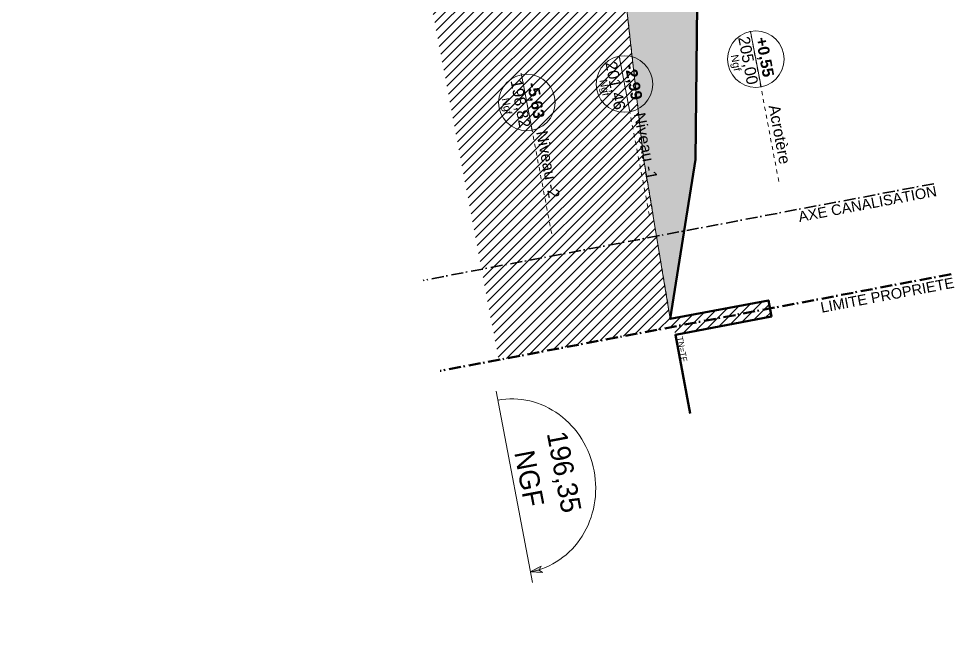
# Model space of a CAD drawing. Header units: centimetres. Extents: x 43491 to 84569, y -30699 to -11680.
# Drawn here: x 43491 to 45972, y -30699 to -29053 of the extents above; entities that cross this region are included whole.
import ezdxf

# ---------------------------------------------------------------- set-up
doc = ezdxf.new("R2010")
doc.units = ezdxf.units.CM
doc.header["$LTSCALE"] = 50.8
doc.linetypes.add('Style de ligne -1', pattern=[0.41664, 0.20828, -0.20836])
doc.linetypes.add('Style de ligne -6', pattern=[1.04164, 0.625, -0.20828, 0.06943, -0.13893])
doc.layers.get('0').update_dxf_attribs({"lineweight": 18})
for name, color, linetype, lineweight in [('0-PROJET-DESSINS CRÉES', 7, 'Continuous', 9), ('0-PROJET-TEXTE', 7, 'Continuous', 5), ('Cotation', 7, 'Continuous', 5), ('Général', 7, 'Continuous', 5)]:
    doc.layers.add(name, color=color, linetype=linetype, lineweight=lineweight)
doc.styles.add('Arial', font='Arial')
doc.styles.add('Arial Bold (bold)', font='Arial Bold')
doc.styles.add('Geneva', font='Geneva')
doc.styles.add('Helvetica', font='Helvetica')

# ---------------------------------------------------------------- blocks, each defined once
blk = doc.blocks.new('Groupe-7-1')
at = {"layer": 'Cotation', "linetype": 'Continuous', "lineweight": 0}
blk.add_hatch(color=7, dxfattribs=at).paths.add_polyline_path([(6063.3, -52608.7), (6030.5, -52607), (6059.8, -52592.1), (6053.8, -52602.1)])
at = {"layer": 'Cotation', "color": 7, "linetype": 'Continuous', "lineweight": 5}
blk.add_line((5939.9, -52127.7), (6036, -52635.3), dxfattribs=at)
at = {"layer": 'Cotation', "color": 7, "lineweight": 5, "flags": 128}
blk.add_lwpolyline([(6030.5, -52607), (6040.9, -52604.8), (6051.1, -52602), (6061.2, -52598.7), (6071.1, -52594.8), (6080.8, -52590.4), (6090.3, -52585.5), (6099.5, -52580.2), (6108.5, -52574.3), (6117.1, -52568), (6125.5, -52561.2), (6133.5, -52553.9), (6141.2, -52546.3), (6148.5, -52538.2), (6155.4, -52529.8), (6161.9, -52521), (6168, -52511.8), (6173.7, -52502.4), (6178.9, -52492.6), (6183.6, -52482.6), (6187.9, -52472.3), (6191.7, -52461.8), (6195, -52451.1), (6197.8, -52440.2), (6200.1, -52429.2), (6201.8, -52418.1), (6203.1, -52406.8), (6203.8, -52395.5), (6204.1, -52384.2), (6203.8, -52372.8), (6202.9, -52361.5), (6201.6, -52350.2), (6199.7, -52339), (6197.4, -52327.8), (6194.5, -52316.8), (6191.1, -52306), (6187.3, -52295.3), (6182.9, -52284.8), (6178.1, -52274.6), (6172.8, -52264.6), (6167.1, -52254.8), (6160.9, -52245.4), (6154.4, -52236.3), (6147.4, -52227.5), (6140, -52219.2), (6132.3, -52211.2), (6124.2, -52203.6), (6115.8, -52196.4), (6107.1, -52189.6), (6098.1, -52183.4), (6088.8, -52177.5), (6079.3, -52172.2), (6069.6, -52167.4), (6059.6, -52163.1), (6049.5, -52159.3), (6039.2, -52156), (6028.9, -52153.3), (6018.4, -52151.1), (6007.8, -52149.5), (5997.2, -52148.4), (5986.6, -52147.9), (5975.9, -52147.9), (5965.3, -52148.5), (5954.8, -52149.6), (5944.3, -52151.3)], dxfattribs=at)
at = {"layer": 'Cotation', "color": 7, "linetype": 'Continuous', "lineweight": 5, "flags": 128}
blk.add_lwpolyline([(6063.3, -52608.7), (6030.5, -52607), (6059.8, -52592.1), (6053.8, -52602.1)], close=True, dxfattribs=at)
at = {"layer": 'Cotation', "color": 7, "insert": (6239.3, -52319.1), "char_height": 53.28, "width": 523.101, "attachment_point": 2, "rotation": 280.7176, "line_spacing_factor": 1.060906, "style": 'Geneva'}
blk.add_mtext('\\P196,35 \\PNGF\\P', dxfattribs=at)
blk = doc.blocks.new('Groupe-8-1')
at = {"layer": 'Cotation', "color": 7}
blk.add_blockref('Groupe-7-1', (0, 0), dxfattribs=at)
blk = doc.blocks.new('Groupe-9-1')
at = {"color": 7, "linetype": 'Continuous', "lineweight": 5}
blk.add_line((6642.6, -51320.6), (6614.7, -51173.2), dxfattribs=at)
blk.add_circle((6628.6, -51246.9), 75, dxfattribs=at)
at = {"color": 7, "attachment_point": 2, "rotation": 280.7236, "line_spacing_factor": 0.962448}
for s, insert, char_height, style in [('205,00', (6623.3, -51247.6), 30.21, 'Arial'), ('+0,55', (6667.7, -51238.5), 30.21, 'Arial Bold (bold)'), ('Ngf', (6585.9, -51254.6), 20.14, 'Arial')]:
    blk.add_mtext(s, dxfattribs=dict(at, insert=insert, char_height=char_height, style=style))
blk = doc.blocks.new('Groupe-258-1')
at = {"color": 7, "linetype": 'Continuous', "lineweight": 5}
blk.add_line((6294.1, -51386.6), (6266.1, -51239.2), dxfattribs=at)
blk.add_circle((6280.1, -51312.9), 75, dxfattribs=at)
at = {"color": 7, "attachment_point": 2, "rotation": 280.7236, "line_spacing_factor": 0.962448}
for s, insert, char_height, style in [('201,46', (6271.4, -51314.2), 30.21, 'Arial'), ('-2,99', (6319.6, -51304.4), 30.21, 'Arial Bold (bold)'), ('Ngf', (6237.9, -51320.5), 20.14, 'Arial')]:
    blk.add_mtext(s, dxfattribs=dict(at, insert=insert, char_height=char_height, style=style))
blk = doc.blocks.new('Groupe-259-1')
at = {"color": 7, "linetype": 'Continuous', "lineweight": 5}
blk.add_line((6035.5, -51435.5), (6007.6, -51288.2), dxfattribs=at)
blk.add_circle((6021.6, -51361.9), 75, dxfattribs=at)
at = {"color": 7, "attachment_point": 2, "rotation": 280.7236, "line_spacing_factor": 0.962448}
for s, insert, char_height, style in [('198,82', (6019.7, -51361.9), 30.21, 'Arial'), ('-5,63', (6060.6, -51353.4), 30.21, 'Arial Bold (bold)'), ('Ngf', (5978.4, -51369.6), 20.14, 'Arial')]:
    blk.add_mtext(s, dxfattribs=dict(at, insert=insert, char_height=char_height, style=style))

msp = doc.modelspace()

# ---------------------------------------------------------------- hatches: boundary and pattern name
at = {"layer": '0-PROJET-DESSINS CRÉES', "linetype": 'Continuous', "lineweight": 18}
h = msp.add_hatch(dxfattribs=at)
h.set_pattern_fill('Sable-3', color=252, style=0, pattern_type=2)
h.set_pattern_definition([(-57.3808, (805976.2092, -272820.6966), (-2.526815418, -1.61715919), [0.004, -7.996]), (-45, (805975.3686, -272820.373), (-1.828799997, -1.828799997), [0.025863138, -2.560450621]), (-45, (805975.4879, -272821.1308), (-1.828799997, -1.828799997), [0.025863138, -2.560450621]), (-45, (805975.9217, -272819.2517), (-1.828799997, -1.828799997), [0.025863138, -2.560450621]), (-45, (805975.1149, -272819.8067), (-1.828799997, -1.828799997), [0.025863138, -2.560450621]), (-45, (805974.6815, -272820.2255), (-1.828799997, -1.828799997), [0.025863138, -2.560450621]), (-45, (805975.0109, -272820.8527), (-1.828799997, -1.828799997), [0.025863138, -2.560450621]), (-45, (805977.0952, -272820.309), (-1.828799997, -1.828799997), [0.025863138, -2.560450621]), (-45, (805975.699, -272821.437), (-1.828799997, -1.828799997), [0.064657844, -2.5216559146]), (-45, (805976.382, -272820.2206), (-1.828799997, -1.828799997), [0.025863138, -2.560450621]), (-45, (805975.1338, -272819.3063), (-1.828799997, -1.828799997), [0.025863138, -2.560450621]), (-45, (805976.461, -272819.7396), (-1.828799997, -1.828799997), [0.064657844, -2.5216559146]), (-45, (805974.175, -272820.5307), (-1.828799997, -1.828799997), [0.025863138, -2.560450621]), (-45, (805975.7221, -272820.116), (-1.828799997, -1.828799997), [0.064657844, -2.5216559146]), (-45, (805974.378, -272819.6533), (-1.828799997, -1.828799997), [0.064657844, -2.5216559146])])
h.paths.add_polyline_path([(45147.8, -29421.3), (45087.7, -28887.9), (45291.5, -28849.3), (45285.4, -29426.5), (45218.6, -29848.8)])
at = {"layer": 'Général', "linetype": 'Continuous', "lineweight": 18}
h = msp.add_hatch(dxfattribs=at)
h.set_pattern_fill('H_Fer', color=252, style=0, pattern_type=2)
h.set_pattern_definition([(45, (136154.768, -79970.572), (-12.572238, 12.572238), [])])
h.paths.add_polyline_path([(44763.7, -29957.4), (45227.7, -29869.5), (45231.4, -29889.4), (45232, -29891.1), (45486.9, -29842.8), (45478.8, -29799.6), (45218.6, -29848.8), (45147.8, -29421.3), (45087.6, -28887.9), (44710.7, -28959.3), (44712.9, -28938.6), (44731.1, -28916.1), (44711.1, -28810.6), (44680.8, -28792.4), (44683, -28771.6), (44699.8, -28750.8), (44268.7, -26474.6), (44232.4, -26454), (44234.4, -26435.3), (44256.2, -26408.4), (44208.7, -26157.9), (44164.6, -26132.9), (44168.8, -26093.4), (44191.3, -26065.6), (44099.6, -25581.7), (44057.5, -25557.8), (44059.8, -25537), (44085.2, -25505.5), (43942.6, -24752.5), (43905.8, -24731.6), (43908, -24710.8), (44312.2, -24634.2), (44172.1, -24161.4), (44108.1, -23716.4), (44098, -23662.6), (44067.4, -23501.1), (43952.7, -23150.3), (43491.1, -23237.7)])

# ---------------------------------------------------------------- linework, layer by layer
at = {"color": 1, "linetype": 'Style de ligne -1', "lineweight": 5}
for p, q in [((45506.2, -29484), (45430.8, -29086.1)), ((45163.2, -29574.4), (45083.2, -29151.9)), ((44904.2, -29623.4), (44821.9, -29188.7))]:
    msp.add_line(p, q, dxfattribs=at)
at = {"color": 1, "linetype": 'Style de ligne -1', "lineweight": 5, "flags": 128}
msp.add_lwpolyline([(45218.6, -29848.8), (45147.8, -29421.3), (45087.9, -28889.9), (45046.7, -28564.7), (44944.4, -27890.4), (44810.6, -27183.8), (44693.4, -26565.1), (44547.2, -25793.2), (44385.9, -25022), (44312.9, -24636.5), (44172.1, -24161.4), (44108.1, -23716.4), (44067.4, -23501.1), (43946.4, -23131.2)], dxfattribs=at)
at = {"layer": '0-PROJET-DESSINS CRÉES', "color": 162, "linetype": 'Style de ligne -6', "lineweight": 35}
msp.add_line((45917.6, -29490.2), (44563.2, -29746.6), dxfattribs=at)
at = {"layer": '0-PROJET-DESSINS CRÉES', "color": 1, "linetype": 'Style de ligne -6', "lineweight": 50}
msp.add_line((45963.1, -29730.2), (44608.7, -29986.7), dxfattribs=at)
at = {"layer": '0-PROJET-DESSINS CRÉES', "linetype": 'Continuous', "lineweight": 5, "flags": 128}
msp.add_lwpolyline([(45147.8, -29421.3), (45087.7, -28887.9), (45291.5, -28849.3), (45285.4, -29426.5), (45218.6, -29848.8)], close=True, dxfattribs=at)
at = {"layer": '0-PROJET-DESSINS CRÉES', "color": 7, "linetype": 'Continuous', "lineweight": 50, "flags": 128}
msp.add_lwpolyline([(45271.5, -30099.9), (45232, -29891.1), (45486.9, -29842.8), (45478.8, -29799.6), (45218.6, -29848.8), (45285.4, -29426.5), (45291.5, -28849.3)], dxfattribs=at)

# ---------------------------------------------------------------- block references
at = {"color": 7}
for name in ['Groupe-9-1', 'Groupe-258-1', 'Groupe-259-1']:
    msp.add_blockref(name, (38816.9, 22087), dxfattribs=at)
at = {"layer": '0-PROJET-DESSINS CRÉES', "color": 7}
msp.add_blockref('Groupe-8-1', (38816.9, 22087), dxfattribs=at)

# ---------------------------------------------------------------- texts
at = {"char_height": 30.21, "attachment_point": 1, "rotation": 280.7236, "line_spacing_factor": 0.962448, "style": 'Arial'}
for s, insert in [('Acrotère', (45508.6, -29278.3)), ('Niveau -1', (45151.8, -29299.3)), ('Niveau -2', (44892.6, -29347.3))]:
    msp.add_mtext(s, dxfattribs=dict(at, insert=insert))
at = {"layer": '0-PROJET-DESSINS CRÉES', "color": 5, "insert": (45738.8, -29530.1), "char_height": 27.74, "attachment_point": 2, "rotation": 10.7236, "line_spacing_factor": 0.834288, "style": 'Helvetica'}
msp.add_mtext('AXE CANALISATION', dxfattribs=at)
at = {"layer": '0-PROJET-DESSINS CRÉES', "color": 1, "insert": (45791.4, -29772), "char_height": 27.74, "attachment_point": 2, "rotation": 10.7236, "line_spacing_factor": 0.834288, "style": 'Helvetica'}
msp.add_mtext('LIMITE PROPRIETE', dxfattribs=at)
at = {"layer": '0-PROJET-TEXTE', "color": 7, "insert": (45257.8, -29927.6), "char_height": 15.99, "width": 144.706, "attachment_point": 2, "rotation": 280.7176, "line_spacing_factor": 1.060906, "style": 'Geneva'}
msp.add_mtext('TN=TF', dxfattribs=at)

doc.saveas('drawing.dxf')
